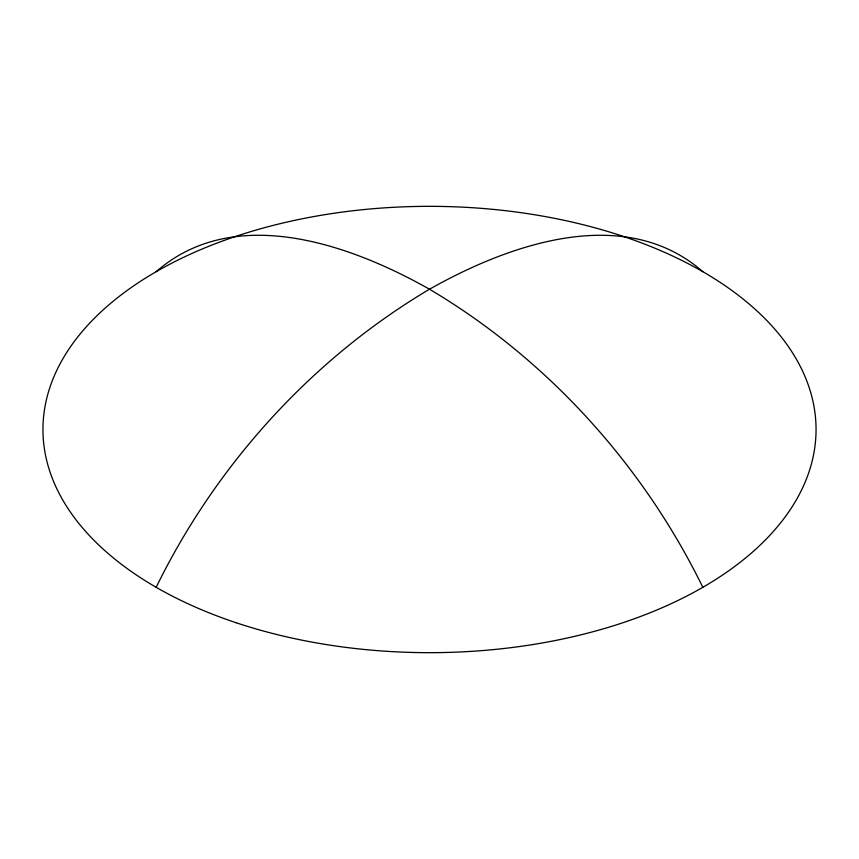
<?xml version="1.0" encoding="UTF-8"?>
<svg xmlns="http://www.w3.org/2000/svg" width="859" height="859" viewBox="0 0 859 859"><rect width="100%" height="100%" fill="white"/><g stroke="black" fill="none" stroke-linecap="round" stroke-linejoin="round"><path stroke-width="1.29" d="M156.166 587.309C216.178 464.676 311.935 358.944 429.5 289.225C508.796 244.396 624.525 203.132 702.834 271.691M156.166 271.691C234.475 203.132 350.204 244.396 429.5 289.225C547.065 358.944 642.822 464.676 702.834 587.309M236.139 622.743A386.55 223.168 0 0 0 816.05 429.554A386.55 223.168 0 0 0 236.311 236.204A386.55 223.168 0 0 0 236.139 622.743"/></g></svg>
